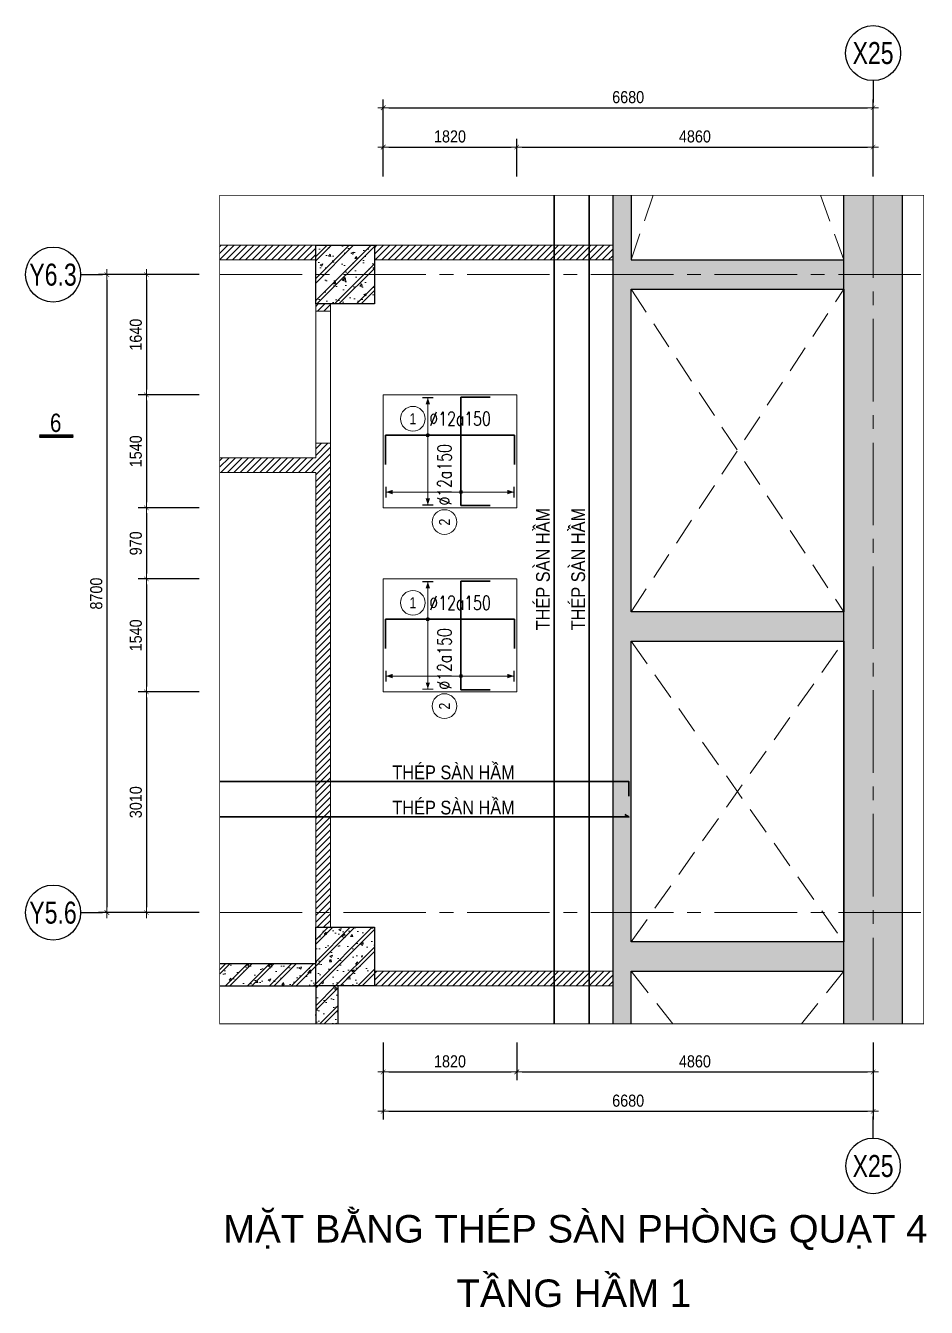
# Model space of a CAD drawing. Extents: x 517991 to 692152, y -83926 to 3506.
# Drawn here: x 643464 to 655747, y -34840 to -17361 of the extents above; entities that cross this region are included whole.
import ezdxf
from ezdxf.enums import TextEntityAlignment as Align

# ---------------------------------------------------------------- set-up
doc = ezdxf.new("R2010")
doc.units = 0
doc.header["$LTSCALE"] = 300
doc.header["$MEASUREMENT"] = 0
for name, pattern in [('CENTER2', [1.125, 0.75, -0.125, 0.125, -0.125]), ('DASHED2', [0.375, 0.25, -0.125]), ('HIDDEN', [0.375, 0.25, -0.125])]:
    doc.linetypes.add(name, pattern=pattern)
doc.layers.get('0').update_dxf_attribs({"linetype": 'CONTINUOUS'})
doc.layers.get('DEFPOINTS').update_dxf_attribs({"linetype": 'CONTINUOUS'})
for name, color, linetype, lineweight in [('00-TT.Dim', 8, 'CONTINUOUS', 13), ('B-CONTOUR2', 2, 'CONTINUOUS', 40), ('kata_thep - V', 2, 'CONTINUOUS', 35), ('NDC_S_AXIS', 5, 'CENTER2', 15), ('NDC_S_DIM', 1, 'CONTINUOUS', 15), ('NDC_S_OPENING', 5, 'DASHED2', 15), ('NDC_S_REBAR', 4, 'CONTINUOUS', 35), ('NDC_S_SLAB', 2, 'CONTINUOUS', 18), ('NDC_S_VN TEXT', 7, 'CONTINUOUS', 9), ('NDC_S_WALL', 6, 'CONTINUOUS', 25)]:
    doc.layers.add(name, color=color, linetype=linetype, lineweight=lineweight)
doc.layers.add('A-SYM', color=7, linetype='CONTINUOUS')
doc.layers.add('NDC_S-COLUMN', color=4, linetype='CONTINUOUS')
doc.styles.add('ARIAL', font='arial.ttf', dxfattribs={"width": 0.8})
doc.styles.add('Heerim', font='', dxfattribs={"width": 0.8})
doc.styles.add('NDC_ARIAL', font='arial.ttf', dxfattribs={"width": 0.85})
doc.styles.add('NDC_ROMANS', font='romans.shx', dxfattribs={"width": 0.8})
doc.styles.get("Standard").update_dxf_attribs({"font": 'arial.ttf'})
doc.styles.get('Heerim').set_extended_font_data('Dotum')
doc.dimstyles.new('NDC_1-75', dxfattribs={"dimscale": 75, "dimtxt": 2.2, "dimasz": 1, "dimexe": 1.5, "dimexo": 0, "dimgap": 0.8, "dimtad": 1, "dimdec": 0, "dimdsep": 46, "dimtxsty": 'NDC_ARIAL', "dimblk": 'DIMMARK', "dimcen": 49999.938995, "dimdle": 1.5, "dimclrd": 1, "dimclre": 1, "dimclrt": 3, "dimadec": 0, "dimazin": 0, "dimtfac": 1, "dimtdec": 0, "dimtix": 1, "dimtmove": 1, "dimatfit": 3, "dimfxl": 1, "dimarcsym": 0})
pattern_1 = [(50, (-133575.18, 2325), (358.63009, -31.37607), [37.5, -412.5]), (355, (-133575.18, 2325), (-69.37567, 376.09607), [30, -330]), (100.4514, (-133545.3, 2322.4), (289.25469, 344.71977), [31.8701, -350.57106]), (46.1842, (-133575.18, 2425), (533.62052, -82.7595), [56.25, -618.75]), (96.6356, (-133530.7, 2418.1), (467.33135, 487.05894), [47.80514, -525.8565]), (351.1842, (-133575.2, 2425), (467.33097, 487.0593), [45, -495]), (21, (-133525.18, 2400), (298.45353, -201.30945), [37.5, -412.5]), (326, (-133525.18, 2400), (121.65767, 362.57502), [30, -330]), (71.4514, (-133500.3, 2383.23), (420.11131, 161.26525), [31.8701, -350.57106]), (37.5, (-133575.18, 2325.01), (6.079928, 166.446927), [0, -326, 0, -335, 0, -331.25]), (7.5, (-133575.18, 2325.01), (131.53477, 197.205856), [0, -191, 0, -318.5, 0, -126.25]), (327.5, (-133686.68, 2325.01), (266.911218, -11.277436), [0, -125, 0, -390, 0, -517.5]), (317.5, (-133736.68, 2325), (291.593085, 50.05249), [0, -162.5, 0, -259, 0, -367.5]), (45, (-133575.18, 2325), (-150.26019, 150.26019), []), (45, (-133575.18, 2386.26), (-150.26019, 150.26019), [])]
pattern_2 = [(45, (-133575.18, 2325.01), (-44.194174, 44.194174), [])]

# ---------------------------------------------------------------- blocks, each defined once
blk = doc.blocks.new('*U1')
for q in [(0, 0), (0, 2)]:
    blk.add_line((0, 4), q)
blk.add_circle((0, 9), 5)
at = {"style": 'Heerim', "width": 0.8}
blk.add_attdef('NO', text='', height=4, dxfattribs=at).set_placement((-0.01, 9.02), align=Align.MIDDLE_CENTER)
blk = doc.blocks.new('DIMMARK')
at = {"layer": 'NDC_S_DIM', "color": 1}
blk.add_line((-1.5, 0), (1, 0), dxfattribs=at)
at = {"layer": 'NDC_S_DIM', "color": 2, "const_width": 0.1}
blk.add_lwpolyline([(-0.42, -0.42), (0.42, 0.42)], dxfattribs=at)
blk = doc.blocks.new('*D655')
at = {"layer": 'DEFPOINTS', "color": 0, "transparency": 16777216}
for p in [(650161, -19017), (648341, -19417), (650161, -19417)]:
    blk.add_point(p, dxfattribs=at)
at = {"layer": 'NDC_S_DIM', "color": 1, "lineweight": -2, "transparency": 16777216}
for p, q in [((648341, -19417), (648341, -18904)), ((648416, -19017), (650086, -19017)), ((650161, -19417), (650161, -18904))]:
    blk.add_line(p, q, dxfattribs=at)
at = {"layer": 'NDC_S_DIM', "color": 1, "lineweight": -2, "transparency": 16777216, "xscale": 75, "yscale": 75, "zscale": 75, "rotation": 180}
blk.add_blockref('DIMMARK', (648341, -19017), dxfattribs=at)
at = {"layer": 'NDC_S_DIM', "color": 1, "lineweight": -2, "transparency": 16777216, "xscale": 75, "yscale": 75, "zscale": 75}
blk.add_blockref('DIMMARK', (650161, -19017), dxfattribs=at)
at = {"layer": 'NDC_S_DIM', "color": 3, "transparency": 16777216, "insert": (649251, -18873), "char_height": 165, "attachment_point": 5, "style": 'NDC_ARIAL'}
blk.add_mtext('1820', dxfattribs=at)
blk = doc.blocks.new('*D656')
at = {"layer": 'DEFPOINTS', "color": 0, "transparency": 16777216}
for p in [(655021, -19017), (650161, -19417), (655021, -19417)]:
    blk.add_point(p, dxfattribs=at)
at = {"layer": 'NDC_S_DIM', "color": 1, "lineweight": -2, "transparency": 16777216}
for p, q in [((650161, -19417), (650161, -18904)), ((650236, -19017), (654946, -19017)), ((655021, -19417), (655021, -18904))]:
    blk.add_line(p, q, dxfattribs=at)
at = {"layer": 'NDC_S_DIM', "color": 1, "lineweight": -2, "transparency": 16777216, "xscale": 75, "yscale": 75, "zscale": 75, "rotation": 180}
blk.add_blockref('DIMMARK', (650161, -19017), dxfattribs=at)
at = {"layer": 'NDC_S_DIM', "color": 1, "lineweight": -2, "transparency": 16777216, "xscale": 75, "yscale": 75, "zscale": 75}
blk.add_blockref('DIMMARK', (655021, -19017), dxfattribs=at)
at = {"layer": 'NDC_S_DIM', "color": 3, "transparency": 16777216, "insert": (652591, -18873), "char_height": 165, "attachment_point": 5, "style": 'NDC_ARIAL'}
blk.add_mtext('4860', dxfattribs=at)
blk = doc.blocks.new('*D657')
at = {"layer": 'DEFPOINTS', "color": 0, "transparency": 16777216}
for p in [(655021, -18481), (648341, -19417), (655021, -19417)]:
    blk.add_point(p, dxfattribs=at)
at = {"layer": 'NDC_S_DIM', "color": 1, "lineweight": -2, "transparency": 16777216}
for p, q in [((648341, -19417), (648341, -18368)), ((648416, -18481), (654946, -18481)), ((655021, -19417), (655021, -18368))]:
    blk.add_line(p, q, dxfattribs=at)
at = {"layer": 'NDC_S_DIM', "color": 1, "lineweight": -2, "transparency": 16777216, "xscale": 75, "yscale": 75, "zscale": 75, "rotation": 180}
blk.add_blockref('DIMMARK', (648341, -18481), dxfattribs=at)
at = {"layer": 'NDC_S_DIM', "color": 1, "lineweight": -2, "transparency": 16777216, "xscale": 75, "yscale": 75, "zscale": 75}
blk.add_blockref('DIMMARK', (655021, -18481), dxfattribs=at)
at = {"layer": 'NDC_S_DIM', "color": 3, "transparency": 16777216, "insert": (651681, -18337), "char_height": 165, "attachment_point": 5, "style": 'NDC_ARIAL'}
blk.add_mtext('6680', dxfattribs=at)
blk = doc.blocks.new('*D658')
at = {"layer": 'DEFPOINTS', "color": 0, "transparency": 16777216}
for p in [(645829, -20756), (645111, -22396), (645829, -22396)]:
    blk.add_point(p, dxfattribs=at)
at = {"layer": 'NDC_S_DIM', "color": 1, "lineweight": -2, "transparency": 16777216}
for p, q in [((645829, -20756), (644999, -20756)), ((645111, -20831), (645111, -22321)), ((645829, -22396), (644999, -22396))]:
    blk.add_line(p, q, dxfattribs=at)
at = {"layer": 'NDC_S_DIM', "color": 1, "lineweight": -2, "transparency": 16777216, "xscale": 75, "yscale": 75, "zscale": 75}
for p, rotation in [((645111, -20756), 90), ((645111, -22396), 270)]:
    blk.add_blockref('DIMMARK', p, dxfattribs=dict(at, rotation=rotation))
at = {"layer": 'NDC_S_DIM', "color": 3, "transparency": 16777216, "insert": (644967, -21576), "char_height": 165, "attachment_point": 5, "rotation": 90, "style": 'NDC_ARIAL'}
blk.add_mtext('1640', dxfattribs=at)
blk = doc.blocks.new('*D659')
at = {"layer": 'DEFPOINTS', "color": 0, "transparency": 16777216}
for p in [(645829, -22396), (645111, -23936), (645829, -23936)]:
    blk.add_point(p, dxfattribs=at)
at = {"layer": 'NDC_S_DIM', "color": 1, "lineweight": -2, "transparency": 16777216}
for p, q in [((645829, -22396), (644999, -22396)), ((645111, -22471), (645111, -23861)), ((645829, -23936), (644999, -23936))]:
    blk.add_line(p, q, dxfattribs=at)
at = {"layer": 'NDC_S_DIM', "color": 1, "lineweight": -2, "transparency": 16777216, "xscale": 75, "yscale": 75, "zscale": 75}
for p, rotation in [((645111, -22396), 90), ((645111, -23936), 270)]:
    blk.add_blockref('DIMMARK', p, dxfattribs=dict(at, rotation=rotation))
at = {"layer": 'NDC_S_DIM', "color": 3, "transparency": 16777216, "insert": (644967, -23166), "char_height": 165, "attachment_point": 5, "rotation": 90, "style": 'NDC_ARIAL'}
blk.add_mtext('1540', dxfattribs=at)
blk = doc.blocks.new('*D660')
at = {"layer": 'DEFPOINTS', "color": 0, "transparency": 16777216}
for p in [(645829, -26446), (645111, -29456), (645829, -29456)]:
    blk.add_point(p, dxfattribs=at)
at = {"layer": 'NDC_S_DIM', "color": 1, "lineweight": -2, "transparency": 16777216}
for p, q in [((645829, -26446), (644999, -26446)), ((645111, -26521), (645111, -29381)), ((645829, -29456), (644999, -29456))]:
    blk.add_line(p, q, dxfattribs=at)
at = {"layer": 'NDC_S_DIM', "color": 1, "lineweight": -2, "transparency": 16777216, "xscale": 75, "yscale": 75, "zscale": 75}
for p, rotation in [((645111, -26446), 90), ((645111, -29456), 270)]:
    blk.add_blockref('DIMMARK', p, dxfattribs=dict(at, rotation=rotation))
at = {"layer": 'NDC_S_DIM', "color": 3, "transparency": 16777216, "insert": (644967, -27951), "char_height": 165, "attachment_point": 5, "rotation": 90, "style": 'NDC_ARIAL'}
blk.add_mtext('3010', dxfattribs=at)
blk = doc.blocks.new('*D661')
at = {"layer": 'DEFPOINTS', "color": 0, "transparency": 16777216}
for p in [(645829, -20756), (644572, -29456), (645829, -29456)]:
    blk.add_point(p, dxfattribs=at)
at = {"layer": 'NDC_S_DIM', "color": 1, "lineweight": -2, "transparency": 16777216}
for p, q in [((645829, -20756), (644460, -20756)), ((644572, -20831), (644572, -29381)), ((645829, -29456), (644460, -29456))]:
    blk.add_line(p, q, dxfattribs=at)
at = {"layer": 'NDC_S_DIM', "color": 1, "lineweight": -2, "transparency": 16777216, "xscale": 75, "yscale": 75, "zscale": 75}
for p, rotation in [((644572, -20756), 90), ((644572, -29456), 270)]:
    blk.add_blockref('DIMMARK', p, dxfattribs=dict(at, rotation=rotation))
at = {"layer": 'NDC_S_DIM', "color": 3, "transparency": 16777216, "insert": (644428, -25106), "char_height": 165, "attachment_point": 5, "rotation": 90, "style": 'NDC_ARIAL'}
blk.add_mtext('8700', dxfattribs=at)
blk = doc.blocks.new('*D662')
at = {"layer": 'DEFPOINTS', "color": 0, "transparency": 16777216}
for p in [(645829, -23936), (645111, -24906), (645829, -24906)]:
    blk.add_point(p, dxfattribs=at)
at = {"layer": 'NDC_S_DIM', "color": 1, "lineweight": -2, "transparency": 16777216}
for p, q in [((645829, -23936), (644999, -23936)), ((645111, -24011), (645111, -24831)), ((645829, -24906), (644999, -24906))]:
    blk.add_line(p, q, dxfattribs=at)
at = {"layer": 'NDC_S_DIM', "color": 1, "lineweight": -2, "transparency": 16777216, "xscale": 75, "yscale": 75, "zscale": 75}
for p, rotation in [((645111, -23936), 90), ((645111, -24906), 270)]:
    blk.add_blockref('DIMMARK', p, dxfattribs=dict(at, rotation=rotation))
at = {"layer": 'NDC_S_DIM', "color": 3, "transparency": 16777216, "insert": (644967, -24421), "char_height": 165, "attachment_point": 5, "rotation": 90, "style": 'NDC_ARIAL'}
blk.add_mtext('970', dxfattribs=at)
blk = doc.blocks.new('*D663')
at = {"layer": 'DEFPOINTS', "color": 0, "transparency": 16777216}
for p in [(645829, -24906), (645111, -26446), (645829, -26446)]:
    blk.add_point(p, dxfattribs=at)
at = {"layer": 'NDC_S_DIM', "color": 1, "lineweight": -2, "transparency": 16777216}
for p, q in [((645829, -24906), (644999, -24906)), ((645111, -24981), (645111, -26371)), ((645829, -26446), (644999, -26446))]:
    blk.add_line(p, q, dxfattribs=at)
at = {"layer": 'NDC_S_DIM', "color": 1, "lineweight": -2, "transparency": 16777216, "xscale": 75, "yscale": 75, "zscale": 75}
for p, rotation in [((645111, -24906), 90), ((645111, -26446), 270)]:
    blk.add_blockref('DIMMARK', p, dxfattribs=dict(at, rotation=rotation))
at = {"layer": 'NDC_S_DIM', "color": 3, "transparency": 16777216, "insert": (644967, -25676), "char_height": 165, "attachment_point": 5, "rotation": 90, "style": 'NDC_ARIAL'}
blk.add_mtext('1540', dxfattribs=at)
blk = doc.blocks.new('*D664')
at = {"layer": 'DEFPOINTS', "color": 0, "transparency": 16777216}
for p in [(648341, -31230), (650161, -31230), (650161, -31630)]:
    blk.add_point(p, dxfattribs=at)
at = {"layer": 'NDC_S_DIM', "color": 1, "lineweight": -2, "transparency": 16777216}
for p, q in [((648341, -31230), (648341, -31743)), ((650161, -31230), (650161, -31743)), ((648416, -31630), (650086, -31630))]:
    blk.add_line(p, q, dxfattribs=at)
at = {"layer": 'NDC_S_DIM', "color": 1, "lineweight": -2, "transparency": 16777216, "xscale": 75, "yscale": 75, "zscale": 75, "rotation": 180}
blk.add_blockref('DIMMARK', (648341, -31630), dxfattribs=at)
at = {"layer": 'NDC_S_DIM', "color": 1, "lineweight": -2, "transparency": 16777216, "xscale": 75, "yscale": 75, "zscale": 75}
blk.add_blockref('DIMMARK', (650161, -31630), dxfattribs=at)
at = {"layer": 'NDC_S_DIM', "color": 3, "transparency": 16777216, "insert": (649251, -31486), "char_height": 165, "attachment_point": 5, "style": 'NDC_ARIAL'}
blk.add_mtext('1820', dxfattribs=at)
blk = doc.blocks.new('*D665')
at = {"layer": 'DEFPOINTS', "color": 0, "transparency": 16777216}
for p in [(650161, -31230), (655021, -31230), (655021, -31630)]:
    blk.add_point(p, dxfattribs=at)
at = {"layer": 'NDC_S_DIM', "color": 1, "lineweight": -2, "transparency": 16777216}
for p, q in [((650161, -31230), (650161, -31743)), ((655021, -31230), (655021, -31743)), ((650236, -31630), (654946, -31630))]:
    blk.add_line(p, q, dxfattribs=at)
at = {"layer": 'NDC_S_DIM', "color": 1, "lineweight": -2, "transparency": 16777216, "xscale": 75, "yscale": 75, "zscale": 75, "rotation": 180}
blk.add_blockref('DIMMARK', (650161, -31630), dxfattribs=at)
at = {"layer": 'NDC_S_DIM', "color": 1, "lineweight": -2, "transparency": 16777216, "xscale": 75, "yscale": 75, "zscale": 75}
blk.add_blockref('DIMMARK', (655021, -31630), dxfattribs=at)
at = {"layer": 'NDC_S_DIM', "color": 3, "transparency": 16777216, "insert": (652591, -31486), "char_height": 165, "attachment_point": 5, "style": 'NDC_ARIAL'}
blk.add_mtext('4860', dxfattribs=at)
blk = doc.blocks.new('*D666')
at = {"layer": 'DEFPOINTS', "color": 0, "transparency": 16777216}
for p in [(648341, -31230), (655021, -31230), (655021, -32166)]:
    blk.add_point(p, dxfattribs=at)
at = {"layer": 'NDC_S_DIM', "color": 1, "lineweight": -2, "transparency": 16777216}
for p, q in [((648341, -31230), (648341, -32279)), ((655021, -31230), (655021, -32279)), ((648416, -32166), (654946, -32166))]:
    blk.add_line(p, q, dxfattribs=at)
at = {"layer": 'NDC_S_DIM', "color": 1, "lineweight": -2, "transparency": 16777216, "xscale": 75, "yscale": 75, "zscale": 75, "rotation": 180}
blk.add_blockref('DIMMARK', (648341, -32166), dxfattribs=at)
at = {"layer": 'NDC_S_DIM', "color": 1, "lineweight": -2, "transparency": 16777216, "xscale": 75, "yscale": 75, "zscale": 75}
blk.add_blockref('DIMMARK', (655021, -32166), dxfattribs=at)
at = {"layer": 'NDC_S_DIM', "color": 3, "transparency": 16777216, "insert": (651681, -32022), "char_height": 165, "attachment_point": 5, "style": 'NDC_ARIAL'}
blk.add_mtext('6680', dxfattribs=at)
blk = doc.blocks.new('*U340')
at = {"color": 0, "linetype": 'ByBlock', "lineweight": -2}
blk.add_line((-3.65, 0), (1, 0), dxfattribs=at)
at = {"ltscale": 0.005, "const_width": 0.5}
blk.add_lwpolyline([(1, 0), (-3.65, 0)], dxfattribs=at)
at = {"color": 0, "linetype": 'ByBlock', "lineweight": -2, "style": 'ARIAL', "width": 0.8}
blk.add_attdef('DETAIL', text='', height=2.5, dxfattribs=at).set_placement((-0.64, 1.82), align=Align.MIDDLE_RIGHT)
blk = doc.blocks.new('*U685')
h = blk.add_hatch(color=1)
edge = h.paths.add_edge_path()
edge.add_arc((0, 0), 0.3, 0, 360)
at = {"layer": 'NDC_S_DIM', "color": 1}
for q in [(0, 6.84), (0, -12.69)]:
    blk.add_line((0, 0), q, dxfattribs=at)
for points in [[(-1, 6.84, 0.2, 0.2, 0), (1, 6.84, 0, 0, 0)], [(-1, -12.69, 0.2, 0.2, 0), (1, -12.69, 0, 0, 0)]]:
    blk.add_lwpolyline(points, format="xyseb", dxfattribs=at)
at = {"layer": 'NDC_S_DIM'}
blk.add_circle((-2.72, 3), 2.25, dxfattribs=at)
at = {"layer": 'NDC_S_DIM', "color": 1}
blk.add_circle((0, 0), 0.3, dxfattribs=at)
for points in [[(-0.4, 5.64), (0, 6.84), (0.4, 5.64)], [(-0.4, -11.49), (0, -12.69), (0.4, -11.49)]]:
    blk.add_solid(points, dxfattribs=at)
at = {"layer": 'NDC_S_REBAR'}
for p, q in [((0, 0), (-7.7, 0)), ((-7.7, 0), (-7.7, -5.33)), ((0, 0), (15.76, 0)), ((15.76, 0), (15.76, -5.33))]:
    blk.add_line(p, q, dxfattribs=at)
at = {"layer": 'NDC_S_VN TEXT', "style": 'ARIAL', "width": 0.8}
blk.add_attdef('KHT', text='', height=2, dxfattribs=at).set_placement((-2.72, 3), align=Align.MIDDLE_CENTER)
at = {"layer": 'NDC_S_VN TEXT', "color": 3, "style": 'NDC_ROMANS', "width": 0.75}
blk.add_attdef('DKT', (0.28, 1.75), '', height=2.5, dxfattribs=at)
blk = doc.blocks.new('*U684')
h = blk.add_hatch(color=1)
edge = h.paths.add_edge_path()
edge.add_arc((0, 0), 0.3, 0, 360)
at = {"layer": 'NDC_S_DIM', "color": 1}
for q in [(0, 13.63), (0, -9.63)]:
    blk.add_line((0, 0), q, dxfattribs=at)
for points in [[(-1, 13.63, 0.2, 0.2, 0), (1, 13.63, 0, 0, 0)], [(-1, -9.63, 0.2, 0.2, 0), (1, -9.63, 0, 0, 0)]]:
    blk.add_lwpolyline(points, format="xyseb", dxfattribs=at)
at = {"layer": 'NDC_S_DIM'}
blk.add_circle((-5.46, 3), 2.25, dxfattribs=at)
at = {"layer": 'NDC_S_DIM', "color": 1}
blk.add_circle((0, 0), 0.3, dxfattribs=at)
for points in [[(-0.4, 12.43), (0, 13.63), (0.4, 12.43)], [(-0.4, -8.43), (0, -9.63), (0.4, -8.43)]]:
    blk.add_solid(points, dxfattribs=at)
at = {"layer": 'NDC_S_REBAR'}
for p, q in [((0, 0), (-2.47, 0)), ((-2.47, 0), (-2.47, -5.33)), ((0, 0), (17.27, 0)), ((17.27, 0), (17.27, -5.33))]:
    blk.add_line(p, q, dxfattribs=at)
at = {"layer": 'NDC_S_VN TEXT', "style": 'ARIAL', "width": 0.8}
blk.add_attdef('KHT', text='', height=2, dxfattribs=at).set_placement((-5.46, 3), align=Align.MIDDLE_CENTER)
at = {"layer": 'NDC_S_VN TEXT', "color": 3, "style": 'NDC_ROMANS', "width": 0.75}
blk.add_attdef('DKT', (-2.46, 1.75), '', height=2.5, dxfattribs=at)

msp = doc.modelspace()

# ---------------------------------------------------------------- hatches: boundary and pattern name
at = {"layer": '00-TT.Dim'}
h = msp.add_hatch(dxfattribs=at)
h.set_pattern_fill('BT-01', color=256, scale=50, pattern_type=2)
h.set_pattern_definition(pattern_1)
h.paths.add_polyline_path([(651721.2, -20956.2), (654621.2, -20956.2), (654621.2, -25356.2), (651721.2, -25356.2)])
h.paths.add_polyline_path([(651721.2, -25756.2), (654621.2, -25756.2), (654621.2, -20556.2), (651721.2, -20556.2), (651721.2, -19673.6), (651471.2, -19673.6), (651471.2, -30973.6), (651721.2, -30973.6), (651721.2, -30256.2), (654621.2, -30256.2), (654621.2, -29856.2), (651721.2, -29856.2)])
h = msp.add_hatch(dxfattribs=at)
h.set_pattern_fill('BT-01', color=256, scale=50, pattern_type=2)
h.set_pattern_definition(pattern_1)
h.paths.add_polyline_path([(654621.2, -19673.6), (655421.2, -19673.6), (655421.2, -30973.6), (654621.2, -30973.6)])
h = msp.add_hatch(dxfattribs=at)
h.set_pattern_fill('ANSI31', color=256, scale=500)
h.set_pattern_definition(pattern_2)
h.paths.add_polyline_path([(647421.2, -20356.2), (646110.2, -20356.2), (646110.2, -20556.2), (647421.2, -20556.2)])
h = msp.add_hatch(dxfattribs=at)
h.set_pattern_fill('BT-01', color=256, scale=50, pattern_type=2)
h.set_pattern_definition(pattern_1)
h.paths.add_polyline_path([(648221.2, -20356.2), (647421.2, -20356.2), (647421.2, -21156.2), (648221.2, -21156.2)])
h = msp.add_hatch(dxfattribs=at)
h.set_pattern_fill('ANSI31', color=256, scale=500)
h.set_pattern_definition(pattern_2)
h.paths.add_polyline_path([(651471.2, -20356.2), (648221.2, -20356.2), (648221.2, -20556.2), (651471.2, -20556.2)])
h = msp.add_hatch(dxfattribs=at)
h.set_pattern_fill('ANSI31', color=256, scale=500)
h.set_pattern_definition(pattern_2)
h.paths.add_polyline_path([(647621.2, -21156.2), (647421.2, -21156.2), (647421.2, -21256.2), (647621.2, -21256.2)])
h = msp.add_hatch(dxfattribs=at)
h.set_pattern_fill('ANSI31', color=256, scale=500)
h.set_pattern_definition(pattern_2)
h.paths.add_polyline_path([(647621.2, -23056.2), (647421.2, -23056.2), (647421.2, -23256.2), (646110.2, -23256.2), (646110.2, -23456.2), (647421.2, -23456.2), (647421.2, -29656.2), (647621.2, -29656.2)])
h = msp.add_hatch(dxfattribs=at)
h.set_pattern_fill('BT-01', color=256, scale=50, pattern_type=2)
h.set_pattern_definition(pattern_1)
h.paths.add_polyline_path([(648221.2, -29656.2), (647421.2, -29656.2), (647421.2, -30456.2), (648221.2, -30456.2)])
h = msp.add_hatch(dxfattribs=at)
h.set_pattern_fill('BT-01', color=256, scale=50, pattern_type=2)
h.set_pattern_definition(pattern_1)
h.paths.add_polyline_path([(647421.2, -30156.2), (646110.2, -30156.2), (646110.2, -30456.2), (647421.2, -30456.2)])
h.paths.add_polyline_path([(647721.2, -30456.2), (647421.2, -30456.2), (647421.2, -30973.6), (647721.2, -30973.6)])
h = msp.add_hatch(dxfattribs=at)
h.set_pattern_fill('ANSI31', color=256, scale=500)
h.set_pattern_definition(pattern_2)
h.paths.add_polyline_path([(651471.2, -30256.2), (648221.2, -30256.2), (648221.2, -30456.2), (651471.2, -30456.2)])

# ---------------------------------------------------------------- linework, layer by layer
at = {"layer": 'B-CONTOUR2', "color": 0, "const_width": 10}
msp.add_lwpolyline([(646110.2, -19673.6), (655710.2, -19673.6), (655710.2, -30973.6), (646110.2, -30973.6)], close=True, dxfattribs=at)
at = {"layer": 'NDC_S-COLUMN'}
for points in [[(647421.2, -20356.2), (648221.2, -20356.2), (648221.2, -21156.2), (647421.2, -21156.2)], [(647421.2, -29656.2), (648221.2, -29656.2), (648221.2, -30456.2), (647421.2, -30456.2)]]:
    msp.add_lwpolyline(points, close=True, dxfattribs=at)
at = {"layer": 'NDC_S_AXIS', "ltscale": 5}
for points in [[(655021.2, -19673.6), (655021.2, -30973.6)], [(646110.2, -20756.2), (655710.2, -20756.2)], [(646110.2, -29456.2), (655710.2, -29456.2)]]:
    msp.add_lwpolyline(points, dxfattribs=at)
at = {"layer": 'NDC_S_DIM'}
for points in [[(647421.2, -20356.2), (646110.2, -20356.2)], [(648221.2, -20356.2), (651471.2, -20356.2)], [(647421.2, -20556.2), (646110.2, -20556.2)], [(648221.2, -20556.2), (651471.2, -20556.2)], [(647421.2, -23256.2), (647421.2, -21156.2)], [(647421.2, -21256.2), (647621.2, -21256.2)], [(647621.2, -29656.2), (647621.2, -21156.2)], [(647421.2, -23056.2), (647621.2, -23056.2)], [(647421.2, -23256.2), (646110.2, -23256.2)], [(647421.2, -23456.2), (646110.2, -23456.2)], [(647421.2, -29656.2), (647421.2, -23456.2)], [(648221.2, -30256.2), (651471.2, -30256.2)], [(648221.2, -30456.2), (651471.2, -30456.2)]]:
    msp.add_lwpolyline(points, dxfattribs=at)
at = {"layer": 'NDC_S_OPENING', "ltscale": 5}
for points in [[(651721.2, -20556.2), (652021.2, -19673.6)], [(654621.2, -20556.2), (654305.2, -19673.6)], [(651721.2, -20956.2), (654621.2, -25356.2)], [(651721.2, -25356.2), (654621.2, -20956.2)], [(651721.2, -25756.2), (654621.2, -29856.2)], [(651721.2, -29856.2), (654621.2, -25756.2)], [(651721.2, -30256.2), (652291.1, -30973.6)], [(654621.2, -30256.2), (654043.3, -30973.6)]]:
    msp.add_lwpolyline(points, dxfattribs=at)
at = {"layer": 'NDC_S_REBAR'}
for points in [[(650669.6, -19673.6), (650669.6, -30973.6)], [(651149.9, -19673.6), (651149.9, -30973.6)], [(646110.2, -27670.2), (651691.2, -27670.2), (651691.2, -27870.2)], [(646110.2, -28150.5), (651691.2, -28150.5), (651635.1, -28118.1)]]:
    msp.add_lwpolyline(points, dxfattribs=at)
at = {"layer": 'NDC_S_SLAB'}
for points in [[(648341.2, -22396.2), (650161.2, -22396.2), (650161.2, -23936.2), (648341.2, -23936.2)], [(648341.2, -24906.2), (650161.2, -24906.2), (650161.2, -26446.2), (648341.2, -26446.2)]]:
    msp.add_lwpolyline(points, close=True, dxfattribs=at)
at = {"layer": 'NDC_S_WALL'}
for points in [[(651471.2, -19673.6), (651471.2, -30973.6)], [(651721.2, -19673.6), (651721.2, -20556.2), (654621.2, -20556.2), (654621.2, -19673.6)], [(654621.2, -30973.6), (654621.2, -19673.6)], [(655421.2, -30973.6), (655421.2, -19673.6)], [(647421.2, -30156.2), (646110.2, -30156.2)], [(651721.2, -30973.6), (651721.2, -30256.2), (654621.2, -30256.2)], [(646110.2, -30456.2), (647421.2, -30456.2), (647421.2, -30973.6)], [(647721.2, -30456.2), (647721.2, -30973.6)]]:
    msp.add_lwpolyline(points, dxfattribs=at)
for points in [[(651721.2, -20956.2), (654621.2, -20956.2), (654621.2, -25356.2), (651721.2, -25356.2)], [(651721.2, -25756.2), (654621.2, -25756.2), (654621.2, -29856.2), (651721.2, -29856.2)]]:
    msp.add_lwpolyline(points, close=True, dxfattribs=at)

# ---------------------------------------------------------------- block references
at = {"xscale": 75, "yscale": 75, "zscale": 75}
for p in [(648948.9, -22946.9), (648948.9, -25456.9)]:
    msp.add_blockref('*U685', p, dxfattribs=at).add_auto_attribs({'KHT': '1', 'DKT': '%%c12a150'})
at = {"layer": 'A-SYM', "xscale": 75, "yscale": 75, "zscale": 75}
msp.add_blockref('*U1', (655021.2, -18411.1), dxfattribs=at).add_auto_attribs({'NO': 'X25'})
at = {"layer": 'A-SYM'}
ref = msp.add_blockref('*U1', (644514.4, -20756.2), dxfattribs=dict(at, xscale=75, yscale=75, zscale=75, rotation=90))
ref.add_attrib('NO', 'Y6.3', dxfattribs={"layer": '0', "height": 300, "style": 'Heerim', "width": 0.8}).set_placement((643838.1, -20756.7), align=Align.MIDDLE_CENTER)
ref = msp.add_blockref('*U1', (644514.4, -29456.2), dxfattribs=dict(at, xscale=75, yscale=75, zscale=75, rotation=90))
ref.add_attrib('NO', 'Y5.6', dxfattribs={"layer": '0', "height": 300, "style": 'Heerim', "width": 0.8}).set_placement((643838.1, -29456.7), align=Align.MIDDLE_CENTER)
ref = msp.add_blockref('*U1', (655021.2, -32236), dxfattribs=dict(at, xscale=-75, yscale=75, zscale=75, rotation=180))
ref.add_attrib('NO', 'X25', dxfattribs={"layer": '0', "height": 300, "style": 'Heerim', "width": 0.8}).set_placement((655020.7, -32912), align=Align.MIDDLE_CENTER)
at = {"layer": 'kata_thep - V', "xscale": 75, "yscale": 75, "zscale": 75, "rotation": 90}
for p in [(649401.1, -23721.1), (649401.1, -26231.1)]:
    msp.add_blockref('*U684', p, dxfattribs=at).add_auto_attribs({'KHT': '2', 'DKT': '%%c12a150'})
at = {"layer": 'NDC_S_VN TEXT', "xscale": 100, "yscale": 100, "zscale": 100}
msp.add_blockref('*U340', (644016.1, -22959.3), dxfattribs=at).add_auto_attribs({'DETAIL': '6'})

# ---------------------------------------------------------------- texts
at = {"style": 'NDC_ARIAL', "width": 0.85}
for p in [(650612.4, -25607.4), (651092.8, -25607.4)]:
    msp.add_text('THÉP SÀN HẦM', height=187.5, rotation=90, dxfattribs=at).set_placement(p)
for p in [(648464.8, -27637.7), (648464.8, -28118)]:
    msp.add_text('THÉP SÀN HẦM', height=187.5, dxfattribs=at).set_placement(p)
at = {"linetype": 'HIDDEN'}
for s, p in [('MẶT BẰNG THÉP SÀN PHÒNG QUẠT 4', (646158.1, -33955.6)), ('TẦNG HẦM 1', (649339.3, -34834.4))]:
    msp.add_text(s, height=375, dxfattribs=at).set_placement(p)

# ---------------------------------------------------------------- dimensions: what is measured, and where the dimension line sits
at = {"layer": 'NDC_S_DIM'}
for base, p1, p2, picture, middle in [((655021.2, -18480.9), (648341.2, -19417.3), (655021.2, -19417.3), '*D657', (651681.2, -18336.6)), ((650161.2, -19016.9), (648341.2, -19417.3), (650161.2, -19417.3), '*D655', (649251.2, -18872.6)), ((655021.2, -19016.9), (650161.2, -19417.3), (655021.2, -19417.3), '*D656', (652591.2, -18872.6)), ((650161.2, -31630.2), (648341.2, -31229.8), (650161.2, -31229.8), '*D664', (649251.2, -31486)), ((655021.2, -32166.2), (648341.2, -31229.8), (655021.2, -31229.8), '*D666', (651681.2, -32022)), ((655021.2, -31630.2), (650161.2, -31229.8), (655021.2, -31229.8), '*D665', (652591.2, -31486))]:
    dim = msp.add_linear_dim(base=base, p1=p1, p2=p2, dimstyle='NDC_1-75', dxfattribs=at)
    dim.commit()
    dim.dimension.update_dxf_attribs({"geometry": picture, "text_midpoint": middle})
for base, p1, p2, picture, middle in [((644572.5, -29456.2), (645829.3, -20756.2), (645829.3, -29456.2), '*D661', (644428.2, -25106.2)), ((645111.3, -22396.2), (645829.3, -20756.2), (645829.3, -22396.2), '*D658', (644967.1, -21576.2)), ((645111.3, -23936.2), (645829.3, -22396.2), (645829.3, -23936.2), '*D659', (644967.1, -23166.2)), ((645111.3, -24906.2), (645829.3, -23936.2), (645829.3, -24906.2), '*D662', (644967.1, -24421.2)), ((645111.3, -26446.2), (645829.3, -24906.2), (645829.3, -26446.2), '*D663', (644967.1, -25676.2)), ((645111.3, -29456.2), (645829.3, -26446.2), (645829.3, -29456.2), '*D660', (644967, -27951.2))]:
    dim = msp.add_linear_dim(base=base, p1=p1, p2=p2, angle=90, dimstyle='NDC_1-75', dxfattribs=at)
    dim.commit()
    dim.dimension.update_dxf_attribs({"geometry": picture, "text_midpoint": middle})

doc.saveas('drawing.dxf')
